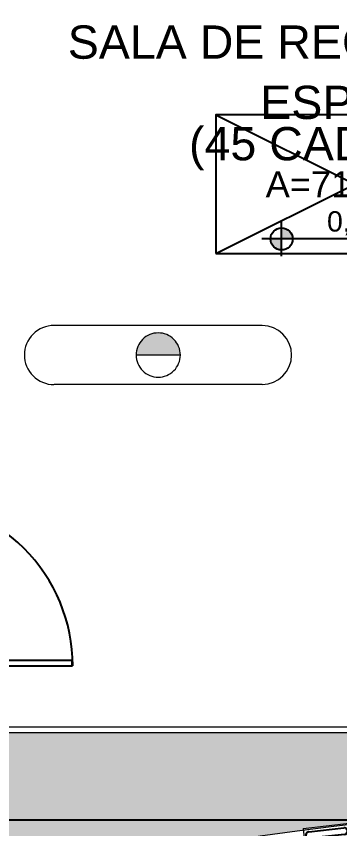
# Model space of a CAD drawing. Header units: inches. Extents: x 44782 to 44933, y 6798 to 6838.
# Drawn here: x 44807.458 to 44809.206, y 6809.085 to 6813.479 of the extents above; entities that cross this region are included whole.
import ezdxf
from ezdxf.enums import TextEntityAlignment as Align

# ---------------------------------------------------------------- set-up
doc = ezdxf.new("R2010")
doc.units = ezdxf.units.IN
doc.header["$MEASUREMENT"] = 0
doc.linetypes.add('HIDDEN', pattern=[9.524999999999999, 6.349999999999999, -3.174999999999999])
doc.layers.get('Defpoints').update_dxf_attribs({"color": 250})
for name, color, linetype, lineweight in [('at_Entity', 7, 'Continuous', 9), ('at_Text', 7, 'Continuous', 9), ('PISO TATIL', 30, 'Continuous', 0)]:
    doc.layers.add(name, color=color, linetype=linetype, lineweight=lineweight)
for name, color, linetype in [('H. PAVER CINZA 1', 252, 'Continuous'), ('LAMPADAS', 5, 'Continuous'), ('PORTAS', 2, 'Continuous'), ('TEXTO01', 7, 'Continuous'), ('TEXTO02', 3, 'Continuous'), ('TEXTO03', 2, 'Continuous'), ('TEXTO2', 2, 'Continuous')]:
    doc.layers.add(name, color=color, linetype=linetype)
doc.styles.add('Fonte 02', font='ARIALUNI.TTF')
doc.styles.add('FONTE01', font='swissi.ttf')
doc.styles.add('Fonte02', font='arial.ttf')
doc.dimstyles.new('Esc 1-75', dxfattribs={"dimscale": 0.75, "dimtxt": 0.18, "dimasz": 0.1125, "dimexe": 0.05, "dimexo": 0.05, "dimgap": 0.06, "dimtad": 1, "dimzin": 4, "dimdsep": 46, "dimtxsty": 'Fonte 02', "dimblk": 'ARCHTICK', "dimcen": 0, "dimclrd": 250, "dimclre": 250, "dimadec": 0, "dimazin": 1, "dimtfac": 1, "dimtix": 1, "dimtmove": 1, "dimatfit": 3, "dimldrblk": 'ARCHTICK', "dimfxl": 0, "dimarcsym": 0})

# ---------------------------------------------------------------- blocks, each defined once
blk = doc.blocks.new('A$C2B7D2525')
at = {"layer": 'at_Entity', "true_color": 0x007fff}
h = blk.add_hatch(color=150, dxfattribs=at)
h.dxf.hatch_style = 1
h.paths.add_polyline_path([(0.7230456005090673, 0.2794788264873205, 0.4142135798297494), (0.6034201926049719, 0.1598534193399246, 0.0022124219662548), (0.6034248768810359, 0.158794787399529), (0.8426663226600792, 0.158794787399529, 0.0022124218902259), (0.8426710069361432, 0.1598534193035448, 0.4142135763024585)])
at = {"layer": 'at_Entity', "color": 150, "true_color": 0x007fff}
for p, q in [((1.285179150258044, 0.3197068395165843), (0.1609120492830698, 0.3197068395165843)), ((0.7241042316927633, 0.158794787399529), (0.6034201926049719, 0.158794787399529)), ((0.8426663226600792, 0.158794787399529), (0.6034201926049719, 0.158794787399529)), ((0.8426664845210325, 0.1588132376600697), (0.7241042316927633, 0.158794787399529)), ((0.8426663226600792, 0.158794787399529), (0.7241042316927633, 0.158794787399529)), ((1.285179150258044, -8.731149e-10), (0.1609120492830698, -8.731149e-10))]:
    blk.add_line(p, q, dxfattribs=at)
for centre, radius, start, end in [((0.1598534130789631, 0.1598534236036357), 0.159853415912093, 89.99999881855739, 180.0000015259954), ((1.284120522544981, 0.1598542261053808), 0.1598530147869101, 0.0026780865754204, 90.00000118144264), ((0.7230455965654983, 0.159853422526794), 0.119625403960706, 89.99999881855739, 180.0000015259954), ((0.7230456029756172, 0.159853422526794), 0.1196254039607041, 359.9999984740047, 90.00000118144264), ((0.1598534130789631, 0.1598534150361957), 0.159853415912093, 179.9999984740046, 270.0000011814426), ((0.7230455965654983, 0.1598534161166754), 0.1196254039607041, 179.9999984740046, 270.0000011814426), ((0.7230456029756172, 0.1598534161166754), 0.119625403960706, 269.9999988185573, 1.5259953282e-06), ((1.284122068038413, 0.15985421800724), 0.1598530451321514, 270.0053713343091, 0.0026809907815338)]:
    blk.add_arc(centre, radius, start, end, dxfattribs=at)
blk = doc.blocks.new('Leg_Ambiente05_50')
at = {"layer": 'TEXTO01', "linetype": 'Continuous', "ltscale": 0.0001}
h = blk.add_hatch(color=256, dxfattribs=at)
h.paths.add_polyline_path([(-0.2634607074826363, -0.1569617946048538), (-0.2634607074826363, -0.1969020940711061), (-0.2235204078999686, -0.1969020940711061, 0.4142135623730951)])
h.paths.add_polyline_path([(-0.2634607074826363, -0.1969020940711061), (-0.3034010070653039, -0.1969020940711061, 0.4142135623730951), (-0.2634607074826363, -0.2368423935373585)])
at = {"layer": 'Defpoints'}
for p, q in [((-0.5000000000002274, -0.2499999999998863), (0.4999999999997728, 0.2500000000001137)), ((-0.5000000000002274, 0.2500000000001137), (0.4999999999997728, -0.2499999999998863))]:
    blk.add_line(p, q, dxfattribs=at)
blk.add_lwpolyline([(-0.5000000000002274, -0.2499999999998863), (0.4999999999997728, -0.2499999999998863), (0.4999999999997728, 0.2500000000001137), (-0.5000000000002274, 0.2500000000001137)], close=True, dxfattribs=at)
at = {"layer": 'TEXTO01', "linetype": 'Continuous', "ltscale": 0.0001}
for p, q in [((-0.2634607074826363, -0.2589424156000177), (-0.2634607074826363, -0.1348617725421946)), ((0.287420100574991, -0.1969020940711061), (-0.3344114823078144, -0.1969020940711061))]:
    blk.add_line(p, q, dxfattribs=at)
blk.add_circle((-0.2634607074826363, -0.1969020940711061), 0.0399402995244032, dxfattribs=at)
at = {"layer": 'TEXTO01', "style": 'FONTE01'}
blk.add_attdef('NÍVEL', text='', height=0.08, dxfattribs=at).set_placement((-2.274e-13, -0.1338115858394531), align=Align.MIDDLE_CENTER)
at = {"layer": 'TEXTO02', "style": 'Fonte02'}
blk.add_attdef('ÁREA', text='', height=0.1, dxfattribs=at).set_placement((-2.274e-13, 0.0311442388289152), align=Align.MIDDLE_CENTER)
at = {"layer": 'TEXTO03', "style": 'Fonte02'}
for tag, p in [('AMB1', (0.0037034137728824, 0.5300925262948795)), ('AMB1', (-2.274e-13, 0.3710523287248861)), ('AMB2', (0, 0.2035867226885557))]:
    blk.add_attdef(tag, text='', height=0.12, dxfattribs=at).set_placement(p, align=Align.MIDDLE_CENTER)
blk = doc.blocks.new('A$C05146D35')
at = {"layer": 'PORTAS'}
for points in [[(0.1481250116557931, 1.001465854324124), (3.284367267042398e-07, 1.001465854324124), (3.284367267042398e-07, 0.9464169943912566), (0.1206843675245182, 0.9464169943912566), (0.1206843675245182, 0.9506515220800793), (0.1481250116557931, 0.9506515220800793), (0.1481250116557931, 1.001465854324124)], [(0.1481250116557931, 5.628135113511235e-08), (3.284367267042398e-07, 5.628135113511235e-08), (3.284367267042398e-07, 0.05504891621421848), (0.1206843675245182, 0.05504891621421848), (0.1206843675245182, 0.05081438853267173), (0.1481250116557931, 0.05081438853267173), (0.1481250116557931, 5.628135113511235e-08)], [(0.1481250116557931, 0.08045608233987878), (0.1481250116557931, 0.05081438853267173), (1.047962145210477, 0.05081438853267173), (1.047962145210477, 0.08045608233987878), (0.1481250116557931, 0.08045608233987878)]]:
    blk.add_lwpolyline(points, dxfattribs=at)
blk.add_arc((0.1503214850163204, 0.05081249295835732), 0.899841709872085, 0.000120697246658682, 90.1398565735096, dxfattribs=at)
blk = doc.blocks.new('A$C4E6C04E1')
at = {"layer": 'at_Entity', "color": 160, "true_color": 0x003fff}
for p, q in [((-2.89073796e-07, 0.2498486956301349), (-2.89073796e-07, -6.4201231e-08)), ((-2.89073796e-07, 0.2498486956301349), (0.2498484707684838, 0.2498486956301349)), ((0.0285841028162395, 0.2307924342876504), (0.2191467162483605, 0.2307924342876504)), ((0.0285841028453433, 0.2265577095440676), (0.2191467162774643, 0.2265577095440676)), ((0.2498484707684838, 0.2498486956301349), (0.2498484707684838, -6.4201231e-08)), ((0.2191467162774643, 0.1947972739726538), (0.0285841028453433, 0.1947972739726538)), ((0.2191467162774643, 0.190562549229071), (0.0285841028453433, 0.190562549229071)), ((0.0285841028162395, 0.1460979394287278), (0.2191467162483605, 0.1460979394287278)), ((0.0285841028598952, 0.1418632146869641), (0.2191467162920162, 0.1418632146869641)), ((0.2191467162483605, 0.1101027791155502), (0.0285841028162395, 0.1101027791155502)), ((0.2191467162483605, 0.1058680543719674), (0.0285841028162395, 0.1058680543719674)), ((0.0285841028162395, 0.0614034445716243), (0.2191467162483605, 0.0614034445716243)), ((0.0285841028453433, 0.0571687198298605), (0.2191467162774643, 0.0571687198298605)), ((0.2191467162774643, 0.0254082842566277), (0.0285841028453433, 0.0254082842566277)), ((0.2191467162483605, 0.0211735595130449), (0.0285841028162395, 0.0211735595130449)), ((0.2498484707684838, -6.4201231e-08), (-2.89073796e-07, -6.4201231e-08))]:
    blk.add_line(p, q, dxfattribs=at)
for centre, radius, start, end in [((0.0285841024015099, 0.2106774922976911), 0.0201149419897556, 89.99999881855739, 180.000001525891), ((0.0285841025179252, 0.2106774921830947), 0.0158802173603377, 89.99999881855739, 180.000001525891), ((0.2191467169832322, 0.2106774751682678), 0.0201149552111158, 0.2554665375893367, 90.00000157497892), ((0.2191467167067458, 0.2106774928961386), 0.0158802218643174, 0.2554593513115338, 90.00000118144264), ((0.0285841024015099, 0.2106774912190303), 0.0201149419897575, 179.9999984741089, 270.0000011814426), ((0.0285841025179252, 0.2106774913336267), 0.0158802173603358, 179.9999984741089, 270.0000011814426), ((0.219146735376853, 0.2106775311603997), 0.0158802306261481, 270.5107862499373, 0.2553216274590782), ((0.2191467212469433, 0.2106775126703724), 0.0201149525809934, 270.5108295669148, 0.2553597748014402), ((0.0285841024015099, 0.1259829974387685), 0.0201149419897556, 89.99999881855739, 180.000001525891), ((0.0285841025179252, 0.1259829973259912), 0.0158802173603377, 89.99999881855739, 180.000001525891), ((0.2191467169832322, 0.1259829803093453), 0.0201149552111158, 0.2554665375893367, 90.00000157497892), ((0.2191467167067458, 0.125982998039035), 0.0158802218643174, 0.2554593513115338, 90.00000118144264), ((0.0285841024015099, 0.1259829963619268), 0.0201149419897575, 179.9999984741089, 270.0000011814426), ((0.0285841025179252, 0.1259829964747041), 0.0158802173603358, 179.9999984741089, 270.0000011814426), ((0.219146735376853, 0.1259830363014771), 0.0158802306261481, 270.5107862499373, 0.2553216274590782), ((0.2191467212469433, 0.1259830178114498), 0.0201149525809934, 270.5108295669148, 0.2553597748014402), ((0.0285841024015099, 0.041288502581665), 0.0201149419897556, 89.99999881855739, 180.000001525891), ((0.0285841025179252, 0.0412885024688876), 0.0158802173603377, 89.99999881855739, 180.000001525891), ((0.2191467169832322, 0.0412884854522417), 0.0201149552111158, 0.2554665375893367, 90.00000157497892), ((0.2191467167067458, 0.0412885031801125), 0.0158802218643174, 0.2554593513115338, 90.00000118144264), ((0.0285841024015099, 0.0412885015030042), 0.0201149419897575, 179.9999984741089, 270.0000011814426), ((0.0285841025179252, 0.0412885016176006), 0.0158802173603358, 179.9999984741089, 270.0000011814426), ((0.219146735376853, 0.0412885414425546), 0.0158802306261481, 270.5107862499373, 0.2553216274590782), ((0.2191467212469433, 0.0412885229543463), 0.0201149525809934, 270.5108295669148, 0.2553597748014402)]:
    blk.add_arc(centre, radius, start, end, dxfattribs=at)
blk = doc.blocks.new('_ARCHTICK')
at = {"color": 0, "linetype": 'ByBlock', "const_width": 0.15}
blk.add_lwpolyline([(-0.5, -0.5), (0.5, 0.5)], dxfattribs=at)
blk = doc.blocks.new('*D115')
at = {"layer": 'at_Text', "color": 250, "lineweight": -2, "transparency": 16777216}
for p, q in [((44806.86112217367, 6809.171122335961), (44806.86112217367, 6809.096122335961)), ((44814.70961431762, 6809.171122335961), (44814.70961431762, 6809.096122335961)), ((44806.86112217367, 6809.133622335961), (44814.70961431762, 6809.133622335961))]:
    blk.add_line(p, q, dxfattribs=at)
at = {"layer": 'Defpoints', "color": 0, "transparency": 16777216}
for p in [(44806.86112217367, 6809.485577620922), (44814.70961431762, 6809.485577620922), (44814.70961431762, 6809.133622335961)]:
    blk.add_point(p, dxfattribs=at)
at = {"layer": 'at_Text', "color": 250, "lineweight": -2, "transparency": 16777216, "xscale": 0.084375, "yscale": 0.084375, "zscale": 0.084375, "rotation": 180}
blk.add_blockref('_ARCHTICK', (44806.86112217367, 6809.133622335961), dxfattribs=at)
at = {"layer": 'at_Text', "color": 250, "lineweight": -2, "transparency": 16777216, "xscale": 0.084375, "yscale": 0.084375, "zscale": 0.084375}
blk.add_blockref('_ARCHTICK', (44814.70961431762, 6809.133622335961), dxfattribs=at)
at = {"layer": 'at_Text', "color": 0, "transparency": 16777216, "insert": (44810.78536824565, 6809.24759573296), "char_height": 0.135, "attachment_point": 5, "style": 'Fonte 02'}
blk.add_mtext('7.85', dxfattribs=at)
blk = doc.blocks.new('*D119')
at = {"layer": 'at_Text', "color": 250, "lineweight": -2, "transparency": 16777216}
for p, q in [((44805.06246530596, 6808.882115532325), (44805.06246530596, 6808.807115532325)), ((44816.50827118533, 6808.882115532325), (44816.50827118533, 6808.807115532325)), ((44805.06246530596, 6808.844615532325), (44816.50827118533, 6808.844615532325))]:
    blk.add_line(p, q, dxfattribs=at)
at = {"layer": 'Defpoints', "color": 0, "transparency": 16777216}
for p in [(44805.06246530596, 6809.485577620922), (44816.50827118533, 6809.485577620922), (44816.50827118533, 6808.844615532325)]:
    blk.add_point(p, dxfattribs=at)
at = {"layer": 'at_Text', "color": 250, "lineweight": -2, "transparency": 16777216, "xscale": 0.084375, "yscale": 0.084375, "zscale": 0.084375, "rotation": 180}
blk.add_blockref('_ARCHTICK', (44805.06246530596, 6808.844615532325), dxfattribs=at)
at = {"layer": 'at_Text', "color": 250, "lineweight": -2, "transparency": 16777216, "xscale": 0.084375, "yscale": 0.084375, "zscale": 0.084375}
blk.add_blockref('_ARCHTICK', (44816.50827118533, 6808.844615532325), dxfattribs=at)
at = {"layer": 'at_Text', "color": 0, "transparency": 16777216, "insert": (44810.78536824565, 6808.958588929324), "char_height": 0.135, "attachment_point": 5, "style": 'Fonte 02'}
blk.add_mtext('11.45', dxfattribs=at)

msp = doc.modelspace()

# ---------------------------------------------------------------- hatches: boundary and pattern name
at = {"layer": 'H. PAVER CINZA 1'}
msp.add_hatch(color=256, dxfattribs=at).paths.add_polyline_path([(44821.77327075401, 6803.636768700519), (44823.41088142357, 6803.636768700519, 0.1438635428231175), (44817.0097790414, 6809.191444321401), (44817.0097790414, 6809.485577620944), (44816.50827118535, 6809.485577620944), (44814.70961431764, 6809.485577620944), (44814.70961431764, 6809.604077367524), (44811.58629956853, 6809.604077367524), (44809.9865529897, 6809.604077367524), (44806.86112217369, 6809.604077367524), (44806.86112217369, 6809.485577620944), (44805.06246530598, 6809.485577620944), (44804.56307351681, 6809.485577620944), (44804.56307351681, 6809.191444321397, 0.144298322606379), (44798.16197113466, 6803.636768700519), (44799.79857664627, 6803.636768700519, -0.5057446233203657)])

# ---------------------------------------------------------------- linework, layer by layer
at = {"layer": 'at_Entity', "color": 0}
for p, q in [((44806.86112217367, 6809.635818371051), (44809.98655298969, 6809.635818371051)), ((44809.98655298969, 6809.604077367502), (44806.86112217367, 6809.604077367502))]:
    msp.add_line(p, q, dxfattribs=at)
at = {"layer": 'at_Text'}
msp.add_arc((44810.78592370012, 6795.552619949209), 13.64094044833652, 36.34448039223891, 143.6555196077971, dxfattribs=at)

# ---------------------------------------------------------------- block references
ref = msp.add_blockref('Leg_Ambiente05_50', (44809.28637988345, 6812.570595691315), dxfattribs=dict(xscale=1.5, yscale=1.5, zscale=1.5))
ref.add_attrib('AMB1', 'ESPERA', dxfattribs={"layer": 'TEXTO03', "height": 0.18, "style": 'Fonte02'}).set_placement((44809.28637988345, 6813.013397282324), align=Align.MIDDLE_CENTER)
ref.add_attrib('AMB2', '(45 CADEIRAS)', dxfattribs={"layer": 'TEXTO03', "height": 0.18, "style": 'Fonte02'}).set_placement((44809.29251903765, 6812.7901603676), align=Align.MIDDLE_CENTER)
ref.add_attrib('ÁREA', 'A=71,67m²', dxfattribs={"layer": 'TEXTO02', "height": 0.14, "style": 'Fonte02'}).set_placement((44809.28648220274, 6812.570595691315), align=Align.MIDDLE_CENTER)
ref.add_attrib('NÍVEL', '0,00', dxfattribs={"layer": 'TEXTO01', "height": 0.11, "style": 'FONTE01'}).set_placement((44809.28637988345, 6812.369878312908), align=Align.MIDDLE_CENTER)
msp.add_blockref('A$C05146D35', (44806.71299749045, 6809.91513914599))
at = {"layer": 'LAMPADAS'}
msp.add_blockref('A$C2B7D2525', (44807.50188169302, 6811.487376912217), dxfattribs=at)
at = {"layer": 'PISO TATIL', "linetype": 'HIDDEN', "rotation": 6.434093543540667}
msp.add_blockref('A$C4E6C04E1', (44809.03575141348, 6808.838649624786), dxfattribs=at)

# ---------------------------------------------------------------- texts
at = {"layer": 'TEXTO2', "insert": (44807.73643345296, 6813.429550442801), "char_height": 0.18, "attachment_point": 1, "style": 'Fonte 02'}
msp.add_mtext_dynamic_manual_height_columns('SALA DE RECEPÇÃO E ', width=3.73075436228828, gutter_width=0.8999999999999999, heights=[0], dxfattribs=at)

# ---------------------------------------------------------------- dimensions: what is measured, and where the dimension line sits
at = {"layer": 'at_Text'}
for base, p1, p2, picture, middle in [((44816.50827118533, 6808.844615532325), (44805.06246530596, 6809.485577620922), (44816.50827118533, 6809.485577620922), '*D119', (44810.78536824565, 6808.958588929324)), ((44814.70961431762, 6809.133622335961), (44806.86112217367, 6809.485577620922), (44814.70961431762, 6809.485577620922), '*D115', (44810.78536824565, 6809.24759573296))]:
    dim = msp.add_linear_dim(base=base, p1=p1, p2=p2, dimstyle='Esc 1-75', dxfattribs=at)
    dim.commit()
    dim.dimension.update_dxf_attribs({"geometry": picture, "text_midpoint": middle})

doc.saveas('drawing.dxf')
